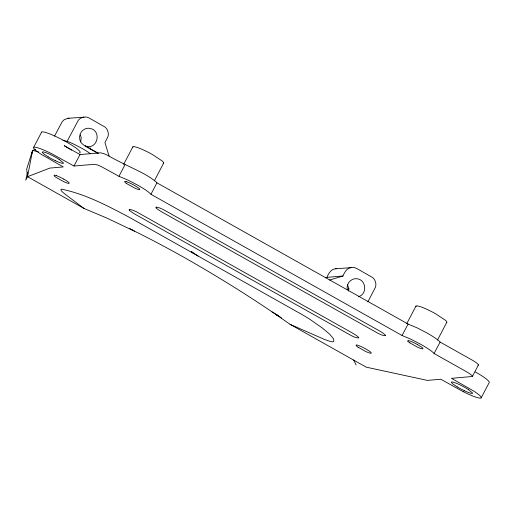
<?xml version="1.0" encoding="UTF-8"?>
<svg xmlns="http://www.w3.org/2000/svg" width="515" height="515" viewBox="0 0 515 515"><rect width="100%" height="100%" fill="white"/><g stroke="black" fill="none" stroke-linecap="round" stroke-linejoin="round"><path stroke-width="0.77" d="M347.374 284.37L348.739 288.361L348.597 291.078M348.752 289.527L348.739 288.361M132.831 147.219L132.883 146.781L134.37 146.659L137.537 147.535A17.356 2.356 27.7 0 1 144.541 150.457A17.272 2.343 27.7 0 1 152.549 154.59L162.405 161.124A17.42 2.363 27.7 0 1 163.641 163.12L154.352 180.81M415.972 306.451L416.023 306.013L417.51 305.891L420.678 306.766A17.356 2.356 27.7 0 1 427.682 309.689A17.272 2.343 27.7 0 1 435.69 313.822L445.546 320.356A17.42 2.363 27.7 0 1 446.782 322.351L437.493 340.042M27.482 172.609L25.75 180.141L27.527 176.69L32.606 150.354L35.593 149.453M31.544 154.976L32.606 150.354L38.741 151.996M32.606 150.354L26.683 169.139L27.527 176.69L84.022 208.459L106.174 217.781L137.692 232.716A210.307 33.803 31.3 0 1 183.263 256.927C219.899 277.675 255.64 300.045 290.048 324.321L366.184 367.144L427.341 380.392L440.795 379.246L463.262 391.683M80.668 141.953L81.209 137.911L80.404 134.924M33.604 147.399L41.631 132.11M54.532 136.089L62.244 121.624L64.163 119.75L67.838 118.302L86.546 117.021L89.037 117.935L105.009 127.044A8.51 8.246 85.1 0 1 107.493 130.211L108.253 132.831A8.51 8.246 85.1 0 1 107.847 136.868L104.957 142.616L109.064 156.039M66.937 141.696L78.306 120.259L80.224 118.386L83.9 116.937M27.527 176.69L49.82 168.083L63.274 166.937L41.451 154.461A21.759 2.955 27.7 0 1 34.254 147.168A21.759 2.955 27.7 0 1 51.5 153.612L73.98 166.03L79.999 154.571L100.522 152.826L103.103 153.412A10.821 1.468 27.7 0 1 107.487 155.24C119.197 162.058 131.595 167.349 143.588 173.607A21.765 2.955 27.7 0 1 156.946 182.825L408.086 324.057L416.809 327.714L426.729 332.838A21.765 2.955 27.7 0 1 440.087 342.057L471.431 359.682A10.924 1.481 27.7 0 1 475.718 362.328L477.592 363.764A10.995 1.494 27.7 0 1 478.371 365.013L472.352 376.471L451.501 378.338L473.324 390.827A21.746 2.948 27.7 0 1 480.514 398.127A21.746 2.948 27.7 0 1 463.281 391.69M123.594 164.478L132.883 146.781M73.98 166.03L94.509 164.285L97.09 164.864A10.821 1.468 27.7 0 1 101.474 166.699L118.933 176.285L124.945 164.826M472.352 376.471A10.995 1.494 27.7 0 0 471.573 375.223L469.706 373.781A10.924 1.481 27.7 0 0 465.418 371.141L434.081 353.515A21.765 2.955 27.7 0 0 420.716 344.29L410.796 339.173L402.073 335.516L150.94 194.284L156.953 182.825M325.396 277.817L326.89 277.36C328.499 273.652 330.849 269.229 335.374 268.759L354.082 267.472L356.573 268.392L372.545 277.501A8.51 8.246 85.1 0 1 375.029 280.662L375.789 283.289A8.51 8.246 85.1 0 1 375.384 287.325L367.871 301.867M329.516 280.063L342.951 275.995C344.561 272.287 346.91 267.864 351.436 267.394M406.734 323.703L416.023 306.013M402.073 335.516L408.086 324.057M434.081 353.515L440.093 342.057M481.165 397.889L489.186 382.606A21.746 2.948 27.7 0 0 489.25 382.053A21.746 2.948 27.7 0 0 475.319 371.939M358.691 296.582C367.601 294.071 366.216 279.529 356.972 278.776A9.058 8.774 85.1 0 0 352.55 279.407C348.713 281.01 346.486 285.432 347.258 289.488M163.126 163.313L163.641 163.12M446.267 322.545L446.782 322.351M478.042 365.135L478.371 365.013M326.89 277.36L342.951 275.995M67.838 118.302L69.165 118.238M335.374 268.759L336.701 268.695M62.862 140.376C69.725 141.464 75.847 145.256 81.956 148.371A17.42 2.363 27.7 0 1 88.812 152.595L90.498 153.824M156.328 207.139L158.91 207.719A10.821 1.468 27.7 0 1 163.294 209.554L378.609 330.411A10.963 1.487 27.7 0 1 382.89 333.031L384.763 334.493A10.995 1.494 27.7 0 1 385.542 335.741L382.632 335.271A10.963 1.487 27.7 0 1 378.255 333.443L161.369 211.678A10.995 1.494 27.7 0 1 157.596 209.174L156.232 207.951M118.933 176.285L127.656 179.941L137.569 185.065A21.765 2.955 27.7 0 1 150.934 194.284M290.048 324.321L324.186 339.314A26.87 3.644 27.7 0 0 332.999 341.896L333.842 341.136L333.546 338.889L329.883 334.39L322.403 328.081L309.399 319.004A51.365 6.972 27.7 0 0 303.316 315.289L128.596 216.918C107.21 205.652 85.278 193.975 61.407 189.16A26.87 3.644 27.7 0 0 65.238 194.297L84.022 208.459M55.388 160.699L53.56 159.811A11.961 1.622 27.7 0 1 48.178 156.863M464.491 390.769L462.663 389.881A11.961 1.622 27.7 0 1 457.281 386.939M275.705 314.33L278.383 315.772M98.52 153.328L83.894 145.236L81.621 143.215A9.058 8.774 85.1 0 1 79.722 139.031C78.95 134.982 81.177 130.559 85.014 128.95A9.058 8.774 85.1 0 1 89.436 128.319C102.318 129.935 97.702 150.715 85.252 145.919L97.631 153.296M79.999 154.571L64.208 145.687L70.233 149.292A21.759 2.955 27.7 0 1 71.553 150.148M417.498 344.567L420.929 346.679A8.678 1.178 27.7 0 1 422.854 348.275L422.789 348.925L420.723 348.462A8.678 1.178 27.7 0 1 417.221 346.994L409.786 342.816M63.763 179.117L67.195 181.228A8.678 1.178 27.7 0 1 69.119 182.825L69.055 183.475L66.989 183.005A8.678 1.178 27.7 0 1 63.487 181.544L56.051 177.366A8.678 1.178 27.7 0 1 54.12 175.77L54.191 175.119A8.639 1.172 27.7 0 1 56.257 175.589M275.995 314.549L280.643 317.259M132.471 229.954L134.505 231.151M272.055 311.89L277.579 315.135M129.548 228.37L132.902 230.359M457.262 386.926L453.11 384.177L451.327 382.368A11.961 1.622 27.7 0 1 456.818 383.456A11.961 1.622 27.7 0 1 468.212 389.417M48.159 156.856L44.007 154.107L42.224 152.292A11.961 1.622 27.7 0 1 47.715 153.386A11.961 1.622 27.7 0 1 59.109 159.347M468.199 389.411L472.545 392.997A11.961 1.622 27.7 0 1 470.53 393.164L469.32 392.784A11.961 1.622 27.7 0 1 464.511 390.776M126.645 183.585L134.08 187.763A8.678 1.178 27.7 0 0 137.582 189.23L139.649 189.694L139.726 189.044A8.678 1.178 27.7 0 0 137.775 187.447L134.357 185.336A8.678 1.178 27.7 0 0 126.883 181.834M358.112 347.207L365.547 351.391A8.678 1.178 27.7 0 0 369.049 352.852L371.115 353.322L371.193 352.672A8.678 1.178 27.7 0 0 369.242 351.076L365.824 348.958A8.678 1.178 27.7 0 0 358.35 345.456A8.639 1.172 27.7 0 0 356.251 344.96L356.174 345.61M59.09 159.341L63.442 162.92A11.961 1.622 27.7 0 1 61.427 163.094L60.21 162.714A11.961 1.622 27.7 0 1 55.401 160.706M198.14 256.032L191.413 251.584L193.35 253.335M129.458 210.223L130.823 211.453A10.995 1.494 27.7 0 0 134.602 213.957L351.488 335.722A10.963 1.487 27.7 0 0 355.865 337.55L358.775 338.014A10.995 1.494 27.7 0 0 357.996 336.765L356.123 335.329A10.924 1.481 27.7 0 0 351.835 332.684L136.52 211.826A10.821 1.468 27.7 0 0 132.136 209.998L129.561 209.412A10.995 1.494 27.7 0 0 129.432 210.197M407.854 341.22L407.925 340.57A8.639 1.172 27.7 0 1 409.992 341.039A8.678 1.178 27.7 0 1 417.523 344.593M353.631 359.972L356.142 364.968M90.048 147.76L90.511 149.273M281.306 317.646L281.377 318.27M348.739 288.767L348.777 289.134M79.439 152.768A21.746 2.948 27.7 0 0 80.147 151.983A21.759 2.955 27.7 0 0 66.197 141.857A21.759 2.955 27.7 0 0 45.23 132.349A21.746 2.948 27.7 0 0 41.573 132.664M409.831 342.842A8.678 1.178 27.7 0 1 407.893 341.245M126.69 183.61A8.678 1.178 27.7 0 1 124.752 182.014L124.785 181.338A8.639 1.172 27.7 0 1 126.851 181.808M156.206 207.925A10.995 1.494 27.7 0 1 156.303 207.107M56.29 175.615A8.678 1.178 27.7 0 1 63.789 179.136M358.157 347.232A8.678 1.178 27.7 0 1 356.219 345.636"/></g></svg>
